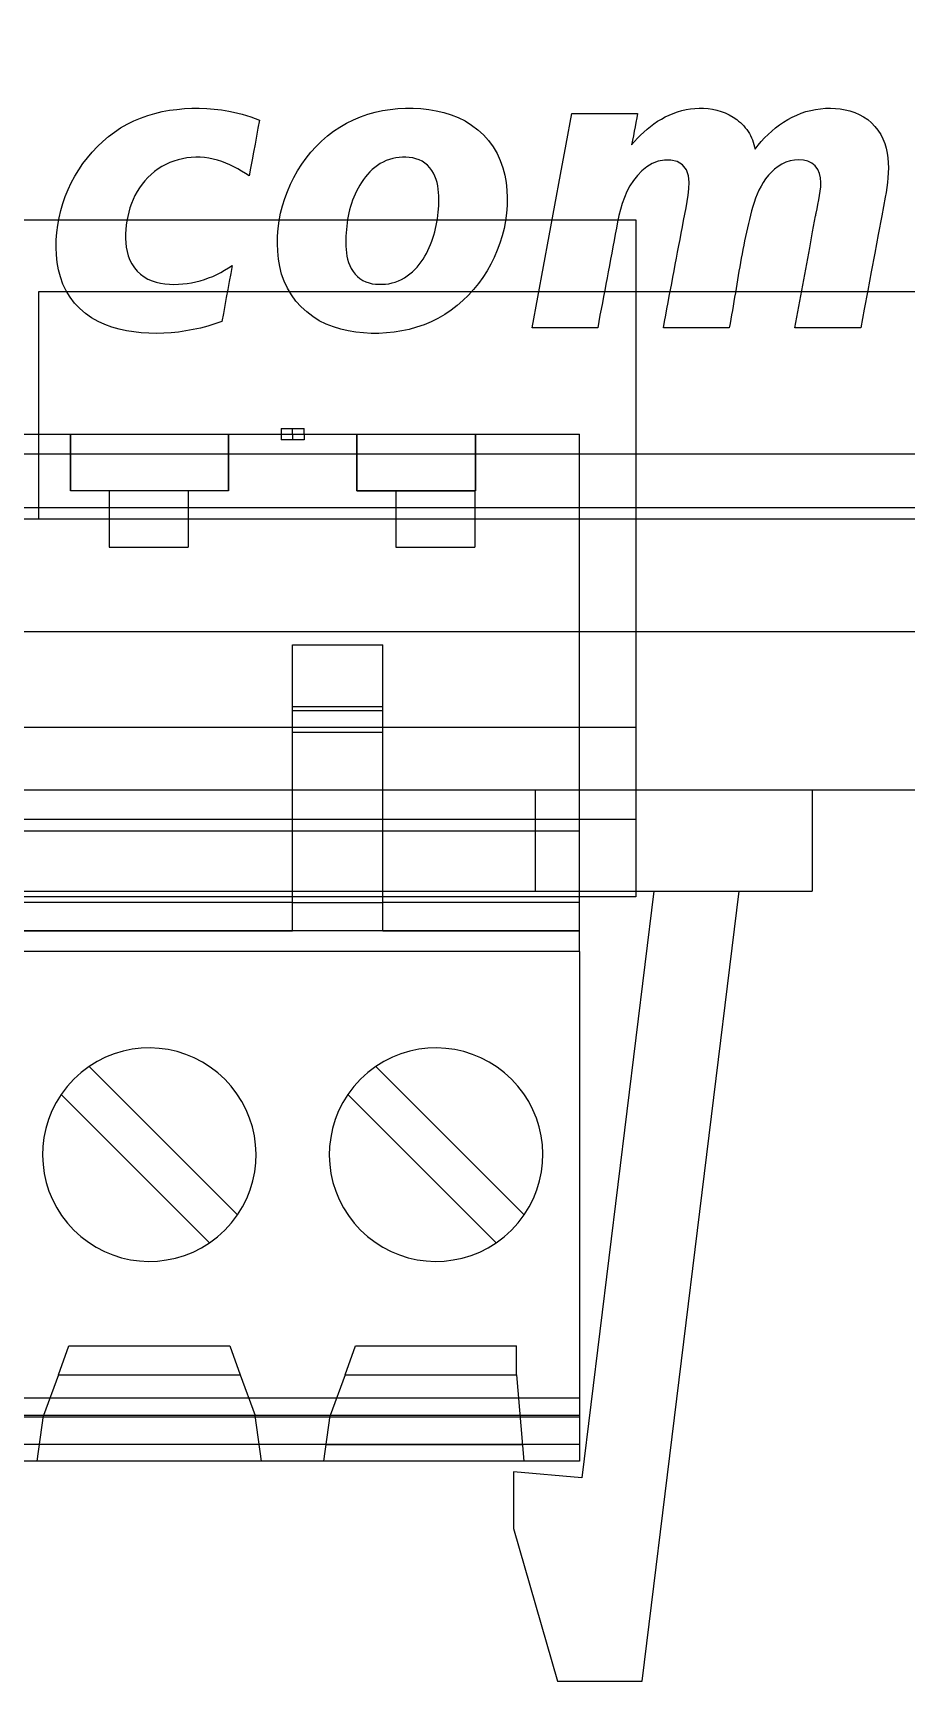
# Model space of a CAD drawing. Header units: millimetres. Extents: x 0 to 4227, y 0 to 2989.
# Drawn here: x 3396.31 to 3406.18, y 1560.55 to 1579.18 of the extents above; entities that cross this region are included whole.
import ezdxf

# ---------------------------------------------------------------- set-up
doc = ezdxf.new("R2010")
doc.units = ezdxf.units.MM
for name, color, linetype in [('MAIN-1', 7, 'Continuous'), ('MAIN-2', 7, 'Continuous'), ('THIET BI', 2, 'Continuous')]:
    doc.layers.add(name, color=color, linetype=linetype)

msp = doc.modelspace()

# ---------------------------------------------------------------- linework, layer by layer
at = {"layer": 'MAIN-1'}
for p, q in [((3397.378, 1578.144), (3397.454, 1578.181)), ((3397.454, 1578.181), (3397.531, 1578.214)), ((3397.531, 1578.214), (3397.611, 1578.243)), ((3397.611, 1578.243), (3397.692, 1578.266)), ((3397.692, 1578.266), (3397.775, 1578.286)), ((3397.775, 1578.286), (3397.857, 1578.301)), ((3397.857, 1578.301), (3397.941, 1578.312)), ((3397.941, 1578.312), (3398.025, 1578.32)), ((3398.025, 1578.32), (3398.109, 1578.325)), ((3398.109, 1578.325), (3398.194, 1578.325)), ((3398.194, 1578.325), (3398.278, 1578.322)), ((3398.278, 1578.322), (3398.362, 1578.316)), ((3398.362, 1578.316), (3398.446, 1578.305)), ((3398.446, 1578.305), (3398.529, 1578.291)), ((3398.529, 1578.291), (3398.579, 1578.281)), ((3398.579, 1578.281), (3398.629, 1578.269)), ((3398.629, 1578.269), (3398.679, 1578.256)), ((3398.679, 1578.256), (3398.728, 1578.241)), ((3398.728, 1578.241), (3398.777, 1578.226)), ((3398.777, 1578.226), (3398.825, 1578.209)), ((3398.825, 1578.209), (3398.873, 1578.19)), ((3398.873, 1578.19), (3398.856, 1578.1)), ((3399.856, 1578.156), (3399.934, 1578.195)), ((3399.934, 1578.195), (3400.014, 1578.228)), ((3400.014, 1578.228), (3400.096, 1578.256)), ((3400.096, 1578.256), (3400.18, 1578.28)), ((3400.18, 1578.28), (3400.265, 1578.298)), ((3400.265, 1578.298), (3400.351, 1578.311)), ((3400.351, 1578.311), (3400.437, 1578.32)), ((3400.437, 1578.32), (3400.524, 1578.325)), ((3400.524, 1578.325), (3400.611, 1578.325)), ((3400.611, 1578.325), (3400.698, 1578.32)), ((3400.698, 1578.32), (3400.785, 1578.311)), ((3400.785, 1578.311), (3400.87, 1578.297)), ((3400.87, 1578.297), (3400.955, 1578.278)), ((3400.955, 1578.278), (3401.039, 1578.252)), ((3401.039, 1578.252), (3401.119, 1578.22)), ((3401.119, 1578.22), (3401.197, 1578.181)), ((3401.197, 1578.181), (3401.27, 1578.135)), ((3402.339, 1577.92), (3402.403, 1578.266)), ((3402.403, 1578.266), (3403.145, 1578.266)), ((3403.126, 1578.165), (3403.116, 1578.114)), ((3403.136, 1578.216), (3403.126, 1578.165)), ((3403.145, 1578.266), (3403.136, 1578.216)), ((3403.33, 1578.149), (3403.371, 1578.177)), ((3403.371, 1578.177), (3403.413, 1578.202)), ((3403.413, 1578.202), (3403.457, 1578.226)), ((3403.457, 1578.226), (3403.502, 1578.248)), ((3403.502, 1578.248), (3403.548, 1578.267)), ((3403.548, 1578.267), (3403.595, 1578.284)), ((3403.595, 1578.284), (3403.643, 1578.298)), ((3403.643, 1578.298), (3403.692, 1578.309)), ((3403.692, 1578.309), (3403.741, 1578.317)), ((3403.741, 1578.317), (3403.791, 1578.322)), ((3403.791, 1578.322), (3403.841, 1578.325)), ((3403.841, 1578.325), (3403.891, 1578.324)), ((3403.891, 1578.324), (3403.941, 1578.32)), ((3403.941, 1578.32), (3403.99, 1578.313)), ((3403.99, 1578.313), (3404.039, 1578.303)), ((3404.039, 1578.303), (3404.087, 1578.289)), ((3404.087, 1578.289), (3404.134, 1578.271)), ((3404.134, 1578.271), (3404.18, 1578.25)), ((3404.18, 1578.25), (3404.223, 1578.225)), ((3404.223, 1578.225), (3404.265, 1578.196)), ((3404.265, 1578.196), (3404.286, 1578.18)), ((3404.286, 1578.18), (3404.306, 1578.162)), ((3404.306, 1578.162), (3404.325, 1578.144)), ((3404.748, 1578.136), (3404.794, 1578.167)), ((3404.794, 1578.167), (3404.842, 1578.196)), ((3404.842, 1578.196), (3404.891, 1578.223)), ((3404.891, 1578.223), (3404.942, 1578.247)), ((3404.942, 1578.247), (3404.994, 1578.268)), ((3404.994, 1578.268), (3405.047, 1578.286)), ((3405.047, 1578.286), (3405.101, 1578.3)), ((3405.101, 1578.3), (3405.155, 1578.311)), ((3405.155, 1578.311), (3405.211, 1578.319)), ((3405.211, 1578.319), (3405.267, 1578.324)), ((3405.267, 1578.324), (3405.323, 1578.325)), ((3405.323, 1578.325), (3405.379, 1578.323)), ((3405.379, 1578.323), (3405.434, 1578.317)), ((3405.434, 1578.317), (3405.489, 1578.308)), ((3405.489, 1578.308), (3405.544, 1578.295)), ((3405.544, 1578.295), (3405.597, 1578.277)), ((3405.597, 1578.277), (3405.649, 1578.255)), ((3405.649, 1578.255), (3405.697, 1578.227)), ((3405.697, 1578.227), (3405.744, 1578.196)), ((3405.744, 1578.196), (3405.786, 1578.16)), ((3397.103, 1577.95), (3397.168, 1578.004)), ((3397.168, 1578.004), (3397.235, 1578.055)), ((3397.235, 1578.055), (3397.305, 1578.102)), ((3397.305, 1578.102), (3397.378, 1578.144)), ((3398.84, 1578.01), (3398.823, 1577.92)), ((3398.856, 1578.1), (3398.84, 1578.01)), ((3399.575, 1577.954), (3399.64, 1578.011)), ((3399.64, 1578.011), (3399.708, 1578.064)), ((3399.708, 1578.064), (3399.78, 1578.112)), ((3399.78, 1578.112), (3399.856, 1578.156)), ((3401.27, 1578.135), (3401.34, 1578.082)), ((3401.34, 1578.082), (3401.404, 1578.023)), ((3401.404, 1578.023), (3401.461, 1577.959)), ((3403.097, 1578.013), (3403.087, 1577.962)), ((3403.107, 1578.064), (3403.097, 1578.013)), ((3403.116, 1578.114), (3403.107, 1578.064)), ((3403.11, 1577.949), (3403.144, 1577.985)), ((3403.144, 1577.985), (3403.178, 1578.021)), ((3403.178, 1578.021), (3403.215, 1578.055)), ((3403.215, 1578.055), (3403.252, 1578.088)), ((3403.252, 1578.088), (3403.291, 1578.119)), ((3403.291, 1578.119), (3403.33, 1578.149)), ((3404.325, 1578.144), (3404.344, 1578.125)), ((3404.344, 1578.125), (3404.361, 1578.105)), ((3404.361, 1578.105), (3404.378, 1578.084)), ((3404.378, 1578.084), (3404.393, 1578.062)), ((3404.393, 1578.062), (3404.407, 1578.04)), ((3404.407, 1578.04), (3404.42, 1578.016)), ((3404.42, 1578.016), (3404.432, 1577.992)), ((3404.432, 1577.992), (3404.442, 1577.967)), ((3404.542, 1577.95), (3404.58, 1577.99)), ((3404.58, 1577.99), (3404.62, 1578.029)), ((3404.62, 1578.029), (3404.661, 1578.067)), ((3404.661, 1578.067), (3404.704, 1578.103)), ((3404.704, 1578.103), (3404.748, 1578.136)), ((3405.786, 1578.16), (3405.825, 1578.12)), ((3405.825, 1578.12), (3405.86, 1578.076)), ((3405.86, 1578.076), (3405.891, 1578.028)), ((3405.891, 1578.028), (3405.916, 1577.979)), ((3405.916, 1577.979), (3405.937, 1577.927)), ((3396.93, 1577.766), (3396.984, 1577.83)), ((3396.984, 1577.83), (3397.042, 1577.892)), ((3397.042, 1577.892), (3397.103, 1577.95)), ((3398.806, 1577.83), (3398.789, 1577.74)), ((3398.823, 1577.92), (3398.806, 1577.83)), ((3399.401, 1577.762), (3399.455, 1577.829)), ((3399.455, 1577.829), (3399.513, 1577.893)), ((3399.513, 1577.893), (3399.575, 1577.954)), ((3401.461, 1577.959), (3401.513, 1577.889)), ((3401.513, 1577.889), (3401.557, 1577.814)), ((3401.557, 1577.814), (3401.594, 1577.735)), ((3402.275, 1577.574), (3402.339, 1577.92)), ((3403.087, 1577.962), (3403.077, 1577.911)), ((3403.077, 1577.911), (3403.11, 1577.949)), ((3404.442, 1577.967), (3404.452, 1577.942)), ((3404.452, 1577.942), (3404.459, 1577.916)), ((3404.459, 1577.916), (3404.466, 1577.89)), ((3404.466, 1577.89), (3404.471, 1577.864)), ((3404.471, 1577.864), (3404.506, 1577.907)), ((3404.506, 1577.907), (3404.542, 1577.95)), ((3405.937, 1577.927), (3405.953, 1577.873)), ((3405.953, 1577.873), (3405.965, 1577.818)), ((3405.965, 1577.818), (3405.973, 1577.763)), ((3396.788, 1577.557), (3396.832, 1577.63)), ((3396.832, 1577.63), (3396.879, 1577.699)), ((3396.879, 1577.699), (3396.93, 1577.766)), ((3397.688, 1577.609), (3397.65, 1577.577)), ((3397.728, 1577.639), (3397.688, 1577.609)), ((3397.771, 1577.666), (3397.728, 1577.639)), ((3397.815, 1577.69), (3397.771, 1577.666)), ((3397.86, 1577.711), (3397.815, 1577.69)), ((3397.907, 1577.728), (3397.86, 1577.711)), ((3397.955, 1577.743), (3397.907, 1577.728)), ((3398.004, 1577.754), (3397.955, 1577.743)), ((3398.053, 1577.763), (3398.004, 1577.754)), ((3398.103, 1577.768), (3398.053, 1577.763)), ((3398.153, 1577.771), (3398.103, 1577.768)), ((3398.203, 1577.77), (3398.153, 1577.771)), ((3398.253, 1577.767), (3398.203, 1577.77)), ((3398.303, 1577.76), (3398.253, 1577.767)), ((3398.352, 1577.751), (3398.303, 1577.76)), ((3398.4, 1577.738), (3398.352, 1577.751)), ((3398.447, 1577.723), (3398.4, 1577.738)), ((3398.494, 1577.705), (3398.447, 1577.723)), ((3398.54, 1577.685), (3398.494, 1577.705)), ((3398.585, 1577.663), (3398.54, 1577.685)), ((3398.629, 1577.639), (3398.585, 1577.663)), ((3398.672, 1577.614), (3398.629, 1577.639)), ((3398.715, 1577.587), (3398.672, 1577.614)), ((3398.773, 1577.649), (3398.756, 1577.559)), ((3398.789, 1577.74), (3398.773, 1577.649)), ((3399.262, 1577.543), (3399.304, 1577.618)), ((3399.304, 1577.618), (3399.351, 1577.691)), ((3399.351, 1577.691), (3399.401, 1577.762)), ((3400.12, 1577.605), (3400.095, 1577.577)), ((3400.147, 1577.631), (3400.12, 1577.605)), ((3400.176, 1577.656), (3400.147, 1577.631)), ((3400.206, 1577.678), (3400.176, 1577.656)), ((3400.238, 1577.699), (3400.206, 1577.678)), ((3400.271, 1577.717), (3400.238, 1577.699)), ((3400.306, 1577.733), (3400.271, 1577.717)), ((3400.341, 1577.746), (3400.306, 1577.733)), ((3400.378, 1577.756), (3400.341, 1577.746)), ((3400.415, 1577.764), (3400.378, 1577.756)), ((3400.453, 1577.769), (3400.415, 1577.764)), ((3400.49, 1577.771), (3400.453, 1577.769)), ((3400.528, 1577.771), (3400.49, 1577.771)), ((3400.566, 1577.768), (3400.528, 1577.771)), ((3400.604, 1577.763), (3400.566, 1577.768)), ((3400.641, 1577.754), (3400.604, 1577.763)), ((3400.677, 1577.741), (3400.641, 1577.754)), ((3400.711, 1577.725), (3400.677, 1577.741)), ((3400.743, 1577.704), (3400.711, 1577.725)), ((3400.772, 1577.68), (3400.743, 1577.704)), ((3400.798, 1577.652), (3400.772, 1577.68)), ((3400.821, 1577.622), (3400.798, 1577.652)), ((3400.84, 1577.59), (3400.821, 1577.622)), ((3401.594, 1577.735), (3401.623, 1577.653)), ((3401.623, 1577.653), (3401.644, 1577.569)), ((3403.193, 1577.619), (3403.143, 1577.566)), ((3403.249, 1577.664), (3403.193, 1577.619)), ((3403.31, 1577.7), (3403.249, 1577.664)), ((3403.376, 1577.726), (3403.31, 1577.7)), ((3403.448, 1577.739), (3403.376, 1577.726)), ((3403.521, 1577.739), (3403.448, 1577.739)), ((3403.591, 1577.722), (3403.521, 1577.739)), ((3403.652, 1577.685), (3403.591, 1577.722)), ((3403.696, 1577.629), (3403.652, 1577.685)), ((3403.72, 1577.562), (3403.696, 1577.629)), ((3404.656, 1577.604), (3404.622, 1577.567)), ((3404.692, 1577.638), (3404.656, 1577.604)), ((3404.732, 1577.668), (3404.692, 1577.638)), ((3404.775, 1577.694), (3404.732, 1577.668)), ((3404.821, 1577.714), (3404.775, 1577.694)), ((3404.869, 1577.729), (3404.821, 1577.714)), ((3404.918, 1577.737), (3404.869, 1577.729)), ((3404.968, 1577.741), (3404.918, 1577.737)), ((3405.018, 1577.738), (3404.968, 1577.741)), ((3405.067, 1577.726), (3405.018, 1577.738)), ((3405.112, 1577.704), (3405.067, 1577.726)), ((3405.15, 1577.672), (3405.112, 1577.704)), ((3405.18, 1577.632), (3405.15, 1577.672)), ((3405.201, 1577.586), (3405.18, 1577.632)), ((3405.973, 1577.763), (3405.977, 1577.707)), ((3405.977, 1577.707), (3405.978, 1577.652)), ((3405.978, 1577.652), (3405.977, 1577.596)), ((3396.712, 1577.407), (3396.748, 1577.483)), ((3396.748, 1577.483), (3396.788, 1577.557)), ((3397.518, 1577.425), (3397.491, 1577.383)), ((3397.548, 1577.466), (3397.518, 1577.425)), ((3397.58, 1577.505), (3397.548, 1577.466)), ((3397.614, 1577.542), (3397.58, 1577.505)), ((3397.65, 1577.577), (3397.614, 1577.542)), ((3398.756, 1577.559), (3398.715, 1577.587)), ((3399.189, 1577.385), (3399.223, 1577.465)), ((3399.223, 1577.465), (3399.262, 1577.543)), ((3399.987, 1577.422), (3399.97, 1577.389)), ((3400.006, 1577.455), (3399.987, 1577.422)), ((3400.026, 1577.487), (3400.006, 1577.455)), ((3400.048, 1577.518), (3400.026, 1577.487)), ((3400.07, 1577.548), (3400.048, 1577.518)), ((3400.095, 1577.577), (3400.07, 1577.548)), ((3400.856, 1577.556), (3400.84, 1577.59)), ((3400.869, 1577.521), (3400.856, 1577.556)), ((3400.879, 1577.485), (3400.869, 1577.521)), ((3400.887, 1577.448), (3400.879, 1577.485)), ((3400.892, 1577.411), (3400.887, 1577.448)), ((3401.644, 1577.569), (3401.659, 1577.484)), ((3401.659, 1577.484), (3401.668, 1577.397)), ((3402.21, 1577.228), (3402.275, 1577.574)), ((3403.058, 1577.447), (3403.024, 1577.383)), ((3403.098, 1577.508), (3403.058, 1577.447)), ((3403.143, 1577.566), (3403.098, 1577.508)), ((3403.728, 1577.489), (3403.72, 1577.562)), ((3403.724, 1577.415), (3403.728, 1577.489)), ((3404.539, 1577.444), (3404.516, 1577.399)), ((3404.564, 1577.486), (3404.539, 1577.444)), ((3404.591, 1577.528), (3404.564, 1577.486)), ((3404.622, 1577.567), (3404.591, 1577.528)), ((3405.212, 1577.537), (3405.201, 1577.586)), ((3405.208, 1577.387), (3405.213, 1577.437)), ((3405.216, 1577.487), (3405.212, 1577.537)), ((3405.213, 1577.437), (3405.216, 1577.487)), ((3405.959, 1577.429), (3405.951, 1577.374)), ((3405.967, 1577.485), (3405.959, 1577.429)), ((3405.973, 1577.54), (3405.967, 1577.485)), ((3405.977, 1577.596), (3405.973, 1577.54)), ((3396.629, 1577.169), (3396.652, 1577.25)), ((3396.652, 1577.25), (3396.68, 1577.329)), ((3396.68, 1577.329), (3396.712, 1577.407)), ((3397.426, 1577.248), (3397.41, 1577.2)), ((3397.445, 1577.294), (3397.426, 1577.248)), ((3397.467, 1577.339), (3397.445, 1577.294)), ((3397.491, 1577.383), (3397.467, 1577.339)), ((3399.133, 1577.222), (3399.159, 1577.304)), ((3399.159, 1577.304), (3399.189, 1577.385)), ((3399.913, 1577.25), (3399.902, 1577.214)), ((3399.926, 1577.285), (3399.913, 1577.25)), ((3399.939, 1577.321), (3399.926, 1577.285)), ((3399.954, 1577.355), (3399.939, 1577.321)), ((3399.97, 1577.389), (3399.954, 1577.355)), ((3400.896, 1577.374), (3400.892, 1577.411)), ((3400.898, 1577.336), (3400.896, 1577.374)), ((3400.899, 1577.299), (3400.898, 1577.336)), ((3400.898, 1577.224), (3400.899, 1577.261)), ((3400.899, 1577.261), (3400.899, 1577.299)), ((3401.668, 1577.397), (3401.671, 1577.311)), ((3401.671, 1577.311), (3401.67, 1577.224)), ((3402.972, 1577.25), (3402.951, 1577.181)), ((3402.996, 1577.317), (3402.972, 1577.25)), ((3403.024, 1577.383), (3402.996, 1577.317)), ((3403.693, 1577.199), (3403.705, 1577.271)), ((3403.705, 1577.271), (3403.716, 1577.343)), ((3403.716, 1577.343), (3403.724, 1577.415)), ((3404.46, 1577.261), (3404.445, 1577.213)), ((3404.477, 1577.308), (3404.46, 1577.261)), ((3404.495, 1577.354), (3404.477, 1577.308)), ((3404.516, 1577.399), (3404.495, 1577.354)), ((3405.172, 1577.189), (3405.182, 1577.238)), ((3405.182, 1577.238), (3405.192, 1577.288)), ((3405.192, 1577.288), (3405.201, 1577.337)), ((3405.201, 1577.337), (3405.208, 1577.387)), ((3405.941, 1577.319), (3405.902, 1577.108)), ((3405.951, 1577.374), (3405.941, 1577.319)), ((3396.594, 1577.003), (3396.609, 1577.086)), ((3396.609, 1577.086), (3396.629, 1577.169)), ((3397.375, 1577.054), (3397.369, 1577.004)), ((3397.385, 1577.103), (3397.375, 1577.054)), ((3397.396, 1577.152), (3397.385, 1577.103)), ((3397.41, 1577.2), (3397.396, 1577.152)), ((3399.084, 1576.967), (3399.096, 1577.053)), ((3399.096, 1577.053), (3399.112, 1577.138)), ((3399.112, 1577.138), (3399.133, 1577.222)), ((3399.869, 1577.067), (3399.863, 1577.03)), ((3399.876, 1577.104), (3399.869, 1577.067)), ((3399.883, 1577.141), (3399.876, 1577.104)), ((3399.892, 1577.178), (3399.883, 1577.141)), ((3399.902, 1577.214), (3399.892, 1577.178)), ((3400.878, 1577.038), (3400.883, 1577.075)), ((3400.883, 1577.075), (3400.888, 1577.112)), ((3400.888, 1577.112), (3400.892, 1577.149)), ((3400.892, 1577.149), (3400.895, 1577.186)), ((3400.895, 1577.186), (3400.898, 1577.224)), ((3401.652, 1577.052), (3401.636, 1576.967)), ((3401.663, 1577.138), (3401.652, 1577.052)), ((3401.67, 1577.224), (3401.663, 1577.138)), ((3402.146, 1576.882), (3402.21, 1577.228)), ((3402.934, 1577.111), (3402.919, 1577.041)), ((3402.951, 1577.181), (3402.934, 1577.111)), ((3403.651, 1576.986), (3403.665, 1577.057)), ((3403.665, 1577.057), (3403.679, 1577.128)), ((3403.679, 1577.128), (3403.693, 1577.199)), ((3404.408, 1577.069), (3404.396, 1577.021)), ((3404.42, 1577.117), (3404.408, 1577.069)), ((3404.432, 1577.166), (3404.42, 1577.117)), ((3404.445, 1577.213), (3404.432, 1577.166)), ((3405.122, 1576.927), (3405.156, 1577.107)), ((3405.156, 1577.107), (3405.157, 1577.112)), ((3405.157, 1577.116), (3405.158, 1577.121)), ((3405.157, 1577.112), (3405.157, 1577.116)), ((3405.158, 1577.121), (3405.159, 1577.126)), ((3405.159, 1577.126), (3405.16, 1577.13)), ((3405.16, 1577.13), (3405.161, 1577.135)), ((3405.161, 1577.135), (3405.162, 1577.139)), ((3405.162, 1577.139), (3405.172, 1577.189)), ((3405.902, 1577.108), (3405.863, 1576.898)), ((3396.578, 1576.836), (3396.584, 1576.92)), ((3396.584, 1576.92), (3396.594, 1577.003)), ((3397.364, 1576.954), (3397.361, 1576.904)), ((3397.361, 1576.904), (3397.361, 1576.854)), ((3397.369, 1577.004), (3397.364, 1576.954)), ((3399.076, 1576.794), (3399.077, 1576.88)), ((3399.077, 1576.88), (3399.084, 1576.967)), ((3399.85, 1576.88), (3399.849, 1576.842)), ((3399.852, 1576.917), (3399.85, 1576.88)), ((3399.855, 1576.955), (3399.852, 1576.917)), ((3399.859, 1576.992), (3399.855, 1576.955)), ((3399.863, 1577.03), (3399.859, 1576.992)), ((3400.833, 1576.856), (3400.844, 1576.892)), ((3400.844, 1576.892), (3400.854, 1576.928)), ((3400.854, 1576.928), (3400.863, 1576.964)), ((3400.863, 1576.964), (3400.871, 1577.001)), ((3400.871, 1577.001), (3400.878, 1577.038)), ((3401.615, 1576.883), (3401.59, 1576.8)), ((3401.636, 1576.967), (3401.615, 1576.883)), ((3402.082, 1576.536), (3402.146, 1576.882)), ((3402.892, 1576.9), (3402.879, 1576.829)), ((3402.905, 1576.97), (3402.892, 1576.9)), ((3402.919, 1577.041), (3402.905, 1576.97)), ((3403.624, 1576.843), (3403.637, 1576.914)), ((3403.637, 1576.914), (3403.651, 1576.986)), ((3404.364, 1576.875), (3404.354, 1576.826)), ((3404.374, 1576.923), (3404.364, 1576.875)), ((3404.385, 1576.972), (3404.374, 1576.923)), ((3404.396, 1577.021), (3404.385, 1576.972)), ((3405.089, 1576.746), (3405.122, 1576.927)), ((3405.863, 1576.898), (3405.824, 1576.687)), ((3396.576, 1576.752), (3396.578, 1576.836)), ((3396.579, 1576.667), (3396.576, 1576.752)), ((3397.361, 1576.854), (3397.364, 1576.804)), ((3397.364, 1576.804), (3397.369, 1576.754)), ((3397.369, 1576.754), (3397.379, 1576.705)), ((3397.379, 1576.705), (3397.392, 1576.656)), ((3399.079, 1576.708), (3399.076, 1576.794)), ((3399.088, 1576.621), (3399.079, 1576.708)), ((3399.849, 1576.842), (3399.849, 1576.804)), ((3399.849, 1576.804), (3399.849, 1576.767)), ((3399.849, 1576.767), (3399.852, 1576.729)), ((3399.852, 1576.729), (3399.855, 1576.691)), ((3399.855, 1576.691), (3399.861, 1576.654)), ((3400.741, 1576.652), (3400.759, 1576.684)), ((3400.759, 1576.684), (3400.776, 1576.717)), ((3400.776, 1576.717), (3400.792, 1576.751)), ((3400.792, 1576.751), (3400.807, 1576.786)), ((3400.807, 1576.786), (3400.821, 1576.821)), ((3400.821, 1576.821), (3400.833, 1576.856)), ((3401.56, 1576.719), (3401.526, 1576.639)), ((3401.59, 1576.8), (3401.56, 1576.719)), ((3402.853, 1576.688), (3402.839, 1576.618)), ((3402.866, 1576.759), (3402.853, 1576.688)), ((3402.879, 1576.829), (3402.866, 1576.759)), ((3403.583, 1576.629), (3403.597, 1576.7)), ((3403.597, 1576.7), (3403.61, 1576.772)), ((3403.61, 1576.772), (3403.624, 1576.843)), ((3404.325, 1576.679), (3404.316, 1576.63)), ((3404.334, 1576.728), (3404.325, 1576.679)), ((3404.344, 1576.777), (3404.334, 1576.728)), ((3404.354, 1576.826), (3404.344, 1576.777)), ((3405.056, 1576.566), (3405.089, 1576.746)), ((3405.824, 1576.687), (3405.785, 1576.476)), ((3396.588, 1576.583), (3396.579, 1576.667)), ((3396.603, 1576.499), (3396.588, 1576.583)), ((3396.624, 1576.418), (3396.603, 1576.499)), ((3397.392, 1576.656), (3397.41, 1576.609)), ((3397.41, 1576.609), (3397.433, 1576.565)), ((3397.433, 1576.565), (3397.461, 1576.523)), ((3397.461, 1576.523), (3397.493, 1576.485)), ((3398.436, 1576.469), (3398.48, 1576.494)), ((3398.48, 1576.494), (3398.522, 1576.52)), ((3398.522, 1576.52), (3398.564, 1576.548)), ((3398.564, 1576.548), (3398.548, 1576.458)), ((3399.102, 1576.535), (3399.088, 1576.621)), ((3399.124, 1576.451), (3399.102, 1576.535)), ((3399.861, 1576.654), (3399.869, 1576.618)), ((3399.869, 1576.618), (3399.88, 1576.582)), ((3399.88, 1576.582), (3399.893, 1576.546)), ((3399.893, 1576.546), (3399.91, 1576.512)), ((3399.91, 1576.512), (3399.93, 1576.48)), ((3400.601, 1576.476), (3400.627, 1576.502)), ((3400.627, 1576.502), (3400.653, 1576.53)), ((3400.653, 1576.53), (3400.677, 1576.559)), ((3400.677, 1576.559), (3400.7, 1576.589)), ((3400.7, 1576.589), (3400.721, 1576.62)), ((3400.721, 1576.62), (3400.741, 1576.652)), ((3401.444, 1576.486), (3401.397, 1576.413)), ((3401.487, 1576.562), (3401.444, 1576.486)), ((3401.526, 1576.639), (3401.487, 1576.562)), ((3402.018, 1576.19), (3402.082, 1576.536)), ((3402.826, 1576.548), (3402.813, 1576.477)), ((3402.839, 1576.618), (3402.826, 1576.548)), ((3403.543, 1576.415), (3403.557, 1576.486)), ((3403.557, 1576.486), (3403.57, 1576.558)), ((3403.57, 1576.558), (3403.583, 1576.629)), ((3404.299, 1576.532), (3404.29, 1576.483)), ((3404.307, 1576.581), (3404.299, 1576.532)), ((3404.316, 1576.63), (3404.307, 1576.581)), ((3405.022, 1576.385), (3405.056, 1576.566)), ((3396.653, 1576.338), (3396.624, 1576.418)), ((3396.69, 1576.262), (3396.653, 1576.338)), ((3397.493, 1576.485), (3397.53, 1576.45)), ((3397.53, 1576.45), (3397.571, 1576.42)), ((3397.571, 1576.42), (3397.614, 1576.395)), ((3397.614, 1576.395), (3397.66, 1576.375)), ((3397.66, 1576.375), (3397.708, 1576.359)), ((3397.708, 1576.359), (3397.757, 1576.348)), ((3397.757, 1576.348), (3397.806, 1576.34)), ((3397.806, 1576.34), (3397.856, 1576.336)), ((3397.856, 1576.336), (3397.906, 1576.334)), ((3397.906, 1576.334), (3397.957, 1576.335)), ((3397.957, 1576.335), (3398.007, 1576.339)), ((3398.007, 1576.339), (3398.057, 1576.345)), ((3398.057, 1576.345), (3398.106, 1576.353)), ((3398.106, 1576.353), (3398.155, 1576.363)), ((3398.155, 1576.363), (3398.204, 1576.376)), ((3398.204, 1576.376), (3398.252, 1576.39)), ((3398.252, 1576.39), (3398.299, 1576.407)), ((3398.299, 1576.407), (3398.345, 1576.425)), ((3398.345, 1576.425), (3398.391, 1576.446)), ((3398.391, 1576.446), (3398.436, 1576.469)), ((3398.531, 1576.367), (3398.515, 1576.277)), ((3398.548, 1576.458), (3398.531, 1576.367)), ((3399.153, 1576.37), (3399.124, 1576.451)), ((3399.19, 1576.291), (3399.153, 1576.37)), ((3399.93, 1576.48), (3399.953, 1576.45)), ((3399.953, 1576.45), (3399.979, 1576.423)), ((3399.979, 1576.423), (3400.008, 1576.399)), ((3400.008, 1576.399), (3400.04, 1576.379)), ((3400.04, 1576.379), (3400.075, 1576.363)), ((3400.075, 1576.363), (3400.111, 1576.351)), ((3400.111, 1576.351), (3400.147, 1576.342)), ((3400.147, 1576.342), (3400.185, 1576.337)), ((3400.185, 1576.337), (3400.222, 1576.335)), ((3400.222, 1576.335), (3400.26, 1576.335)), ((3400.26, 1576.335), (3400.298, 1576.337)), ((3400.298, 1576.337), (3400.335, 1576.342)), ((3400.335, 1576.342), (3400.372, 1576.35)), ((3400.372, 1576.35), (3400.408, 1576.361)), ((3400.408, 1576.361), (3400.444, 1576.374)), ((3400.444, 1576.374), (3400.478, 1576.39)), ((3400.478, 1576.39), (3400.511, 1576.408)), ((3400.511, 1576.408), (3400.542, 1576.429)), ((3400.542, 1576.429), (3400.572, 1576.452)), ((3400.572, 1576.452), (3400.601, 1576.476)), ((3401.347, 1576.343), (3401.292, 1576.276)), ((3401.397, 1576.413), (3401.347, 1576.343)), ((3402.787, 1576.337), (3402.773, 1576.266)), ((3402.8, 1576.407), (3402.787, 1576.337)), ((3402.813, 1576.477), (3402.8, 1576.407)), ((3403.516, 1576.272), (3403.53, 1576.344)), ((3403.53, 1576.344), (3403.543, 1576.415)), ((3404.265, 1576.335), (3404.257, 1576.286)), ((3404.273, 1576.385), (3404.265, 1576.335)), ((3404.282, 1576.434), (3404.273, 1576.385)), ((3404.29, 1576.483), (3404.282, 1576.434)), ((3404.989, 1576.205), (3405.022, 1576.385)), ((3405.785, 1576.476), (3405.745, 1576.265)), ((3396.734, 1576.189), (3396.69, 1576.262)), ((3396.785, 1576.123), (3396.734, 1576.189)), ((3396.844, 1576.061), (3396.785, 1576.123)), ((3398.499, 1576.186), (3398.483, 1576.096)), ((3398.515, 1576.277), (3398.499, 1576.186)), ((3399.234, 1576.216), (3399.19, 1576.291)), ((3399.285, 1576.146), (3399.234, 1576.216)), ((3399.343, 1576.082), (3399.285, 1576.146)), ((3401.172, 1576.151), (3401.107, 1576.094)), ((3401.234, 1576.212), (3401.172, 1576.151)), ((3401.292, 1576.276), (3401.234, 1576.212)), ((3401.954, 1575.844), (3402.018, 1576.19)), ((3402.747, 1576.125), (3402.734, 1576.055)), ((3402.76, 1576.196), (3402.747, 1576.125)), ((3402.773, 1576.266), (3402.76, 1576.196)), ((3403.476, 1576.058), (3403.49, 1576.129)), ((3403.49, 1576.129), (3403.503, 1576.201)), ((3403.503, 1576.201), (3403.516, 1576.272)), ((3404.232, 1576.139), (3404.224, 1576.089)), ((3404.24, 1576.188), (3404.232, 1576.139)), ((3404.249, 1576.237), (3404.24, 1576.188)), ((3404.257, 1576.286), (3404.249, 1576.237)), ((3404.956, 1576.024), (3404.989, 1576.205)), ((3405.745, 1576.265), (3405.706, 1576.055)), ((3396.908, 1576.006), (3396.844, 1576.061)), ((3396.977, 1575.958), (3396.908, 1576.006)), ((3397.05, 1575.916), (3396.977, 1575.958)), ((3398.466, 1576.005), (3398.45, 1575.915)), ((3398.483, 1576.096), (3398.466, 1576.005)), ((3399.407, 1576.023), (3399.343, 1576.082)), ((3399.476, 1575.97), (3399.407, 1576.023)), ((3399.549, 1575.924), (3399.476, 1575.97)), ((3400.89, 1575.949), (3400.812, 1575.911)), ((3400.966, 1575.993), (3400.89, 1575.949)), ((3401.038, 1576.041), (3400.966, 1575.993)), ((3401.107, 1576.094), (3401.038, 1576.041)), ((3402.72, 1575.985), (3402.707, 1575.914)), ((3402.734, 1576.055), (3402.72, 1575.985)), ((3403.45, 1575.915), (3403.463, 1575.987)), ((3403.463, 1575.987), (3403.476, 1576.058)), ((3404.198, 1575.942), (3404.189, 1575.893)), ((3404.207, 1575.991), (3404.198, 1575.942)), ((3404.215, 1576.04), (3404.207, 1575.991)), ((3404.224, 1576.089), (3404.215, 1576.04)), ((3404.922, 1575.844), (3404.956, 1576.024)), ((3405.706, 1576.055), (3405.667, 1575.844)), ((3397.127, 1575.881), (3397.05, 1575.916)), ((3397.207, 1575.851), (3397.127, 1575.881)), ((3397.288, 1575.828), (3397.207, 1575.851)), ((3397.371, 1575.81), (3397.288, 1575.828)), ((3397.454, 1575.797), (3397.371, 1575.81)), ((3397.538, 1575.787), (3397.454, 1575.797)), ((3397.623, 1575.782), (3397.538, 1575.787)), ((3397.708, 1575.781), (3397.623, 1575.782)), ((3397.792, 1575.783), (3397.708, 1575.781)), ((3397.876, 1575.788), (3397.792, 1575.783)), ((3397.96, 1575.796), (3397.876, 1575.788)), ((3398.043, 1575.808), (3397.96, 1575.796)), ((3398.126, 1575.823), (3398.043, 1575.808)), ((3398.209, 1575.841), (3398.126, 1575.823)), ((3398.29, 1575.863), (3398.209, 1575.841)), ((3398.371, 1575.887), (3398.29, 1575.863)), ((3398.45, 1575.915), (3398.371, 1575.887)), ((3399.627, 1575.885), (3399.549, 1575.924)), ((3399.708, 1575.853), (3399.627, 1575.885)), ((3399.791, 1575.827), (3399.708, 1575.853)), ((3399.876, 1575.808), (3399.791, 1575.827)), ((3399.961, 1575.794), (3399.876, 1575.808)), ((3400.048, 1575.785), (3399.961, 1575.794)), ((3400.135, 1575.781), (3400.048, 1575.785)), ((3400.222, 1575.781), (3400.135, 1575.781)), ((3400.309, 1575.786), (3400.222, 1575.781)), ((3400.395, 1575.795), (3400.309, 1575.786)), ((3400.481, 1575.808), (3400.395, 1575.795)), ((3400.566, 1575.826), (3400.481, 1575.808)), ((3400.649, 1575.85), (3400.566, 1575.826)), ((3400.732, 1575.878), (3400.649, 1575.85)), ((3400.812, 1575.911), (3400.732, 1575.878)), ((3402.694, 1575.844), (3401.954, 1575.844)), ((3402.707, 1575.914), (3402.694, 1575.844)), ((3403.436, 1575.844), (3403.45, 1575.915)), ((3404.18, 1575.844), (3403.436, 1575.844)), ((3404.189, 1575.893), (3404.18, 1575.844)), ((3405.667, 1575.844), (3404.922, 1575.844)), ((3412.403, 1574.414), (3386.294, 1574.414)), ((3385.692, 1573.812), (3472.392, 1573.812)), ((3382.736, 1570.624), (3475.579, 1570.624)), ((3401.99, 1569.477), (3401.99, 1570.624)), ((3405.117, 1570.624), (3405.117, 1570.597)), ((3405.117, 1570.597), (3405.117, 1570.569)), ((3405.117, 1570.569), (3405.117, 1570.542)), ((3405.117, 1570.542), (3405.117, 1570.514)), ((3405.117, 1570.514), (3405.117, 1570.487)), ((3405.117, 1570.487), (3405.117, 1570.459)), ((3405.117, 1570.459), (3405.117, 1570.432)), ((3405.117, 1570.432), (3405.117, 1570.405)), ((3405.117, 1570.405), (3405.117, 1570.377)), ((3405.117, 1570.377), (3405.117, 1570.35)), ((3405.117, 1570.35), (3405.117, 1570.323)), ((3405.117, 1570.323), (3405.117, 1570.296)), ((3405.117, 1570.296), (3405.117, 1570.268)), ((3405.117, 1570.268), (3405.117, 1570.241)), ((3405.117, 1570.241), (3405.117, 1570.214)), ((3405.117, 1570.214), (3405.117, 1570.187)), ((3405.117, 1570.187), (3405.117, 1570.16)), ((3405.117, 1570.16), (3405.117, 1570.133)), ((3405.117, 1570.133), (3405.117, 1570.106)), ((3405.117, 1570.106), (3405.117, 1570.079)), ((3405.117, 1570.079), (3405.117, 1570.052)), ((3405.117, 1570.052), (3405.117, 1570.025)), ((3405.117, 1570.025), (3405.117, 1569.999)), ((3405.117, 1569.999), (3405.117, 1569.972)), ((3405.117, 1569.972), (3405.117, 1569.945)), ((3405.117, 1569.945), (3405.117, 1569.919)), ((3405.117, 1569.919), (3405.117, 1569.892)), ((3405.117, 1569.892), (3405.117, 1569.866)), ((3405.117, 1569.866), (3405.117, 1569.839)), ((3405.117, 1569.839), (3405.117, 1569.813)), ((3405.117, 1569.813), (3405.117, 1569.787)), ((3405.117, 1569.787), (3405.117, 1569.762)), ((3405.117, 1569.762), (3405.117, 1569.736)), ((3405.117, 1569.736), (3405.117, 1569.711)), ((3405.117, 1569.711), (3405.117, 1569.686)), ((3405.117, 1569.686), (3405.117, 1569.662)), ((3405.117, 1569.662), (3405.117, 1569.637)), ((3405.117, 1569.637), (3405.117, 1569.613)), ((3405.117, 1569.613), (3405.117, 1569.589)), ((3403.124, 1569.413), (3382.418, 1569.413)), ((3383.566, 1569.477), (3401.99, 1569.477)), ((3401.99, 1569.477), (3405.117, 1569.477)), ((3402.487, 1568.795), (3402.487, 1569.413)), ((3403.328, 1569.477), (3402.514, 1562.847)), ((3403.124, 1569.477), (3403.124, 1569.413)), ((3403.196, 1560.552), (3404.292, 1569.477)), ((3405.117, 1569.589), (3405.117, 1569.566)), ((3405.117, 1569.566), (3405.117, 1569.545)), ((3405.117, 1569.545), (3405.117, 1569.526)), ((3405.117, 1569.526), (3405.117, 1569.51)), ((3405.117, 1569.51), (3405.117, 1569.496)), ((3405.117, 1569.496), (3405.117, 1569.486)), ((3405.117, 1569.486), (3405.117, 1569.479)), ((3405.117, 1569.479), (3405.117, 1569.477)), ((3402.487, 1568.795), (3383.056, 1568.795)), ((3402.487, 1568.795), (3402.487, 1563.038)), ((3402.487, 1563.038), (3383.056, 1563.038)), ((3401.742, 1562.914), (3401.742, 1562.277)), ((3402.514, 1562.847), (3401.742, 1562.914)), ((3401.742, 1562.277), (3402.24, 1560.552)), ((3402.24, 1560.552), (3403.196, 1560.552))]:
    msp.add_line(p, q, dxfattribs=at)
at = {"layer": 'MAIN-2'}
for p, q in [((3398.529, 1578.291), (3398.529, 1578.291)), ((3398.873, 1578.19), (3398.873, 1578.19)), ((3399.934, 1578.195), (3399.934, 1578.195)), ((3402.403, 1578.266), (3402.403, 1578.266)), ((3403.145, 1578.266), (3403.145, 1578.266)), ((3404.265, 1578.196), (3404.265, 1578.196)), ((3403.077, 1577.911), (3403.077, 1577.911)), ((3404.471, 1577.864), (3404.471, 1577.864)), ((3400.798, 1577.652), (3400.798, 1577.652)), ((3398.756, 1577.559), (3398.756, 1577.559)), ((3405.941, 1577.319), (3405.941, 1577.319)), ((3382.418, 1577.063), (3403.124, 1577.063)), ((3403.124, 1577.063), (3403.124, 1577.063)), ((3403.124, 1577.063), (3403.124, 1571.325)), ((3405.156, 1577.107), (3405.156, 1577.107)), ((3405.162, 1577.139), (3405.162, 1577.139)), ((3399.849, 1576.804), (3399.849, 1576.804)), ((3398.564, 1576.548), (3398.564, 1576.548)), ((3396.379, 1576.25), (3396.379, 1576.25)), ((3416.393, 1576.25), (3396.379, 1576.25)), ((3396.379, 1576.25), (3396.379, 1573.684)), ((3398.45, 1575.915), (3398.45, 1575.915)), ((3400.812, 1575.911), (3400.812, 1575.911)), ((3401.954, 1575.844), (3401.954, 1575.844)), ((3402.694, 1575.844), (3402.694, 1575.844)), ((3403.436, 1575.844), (3403.436, 1575.844)), ((3404.18, 1575.844), (3404.18, 1575.844)), ((3404.922, 1575.844), (3404.922, 1575.844)), ((3405.667, 1575.844), (3405.667, 1575.844)), ((3383.056, 1574.64), (3402.487, 1574.64)), ((3383.056, 1574.64), (3402.487, 1574.64)), ((3396.737, 1574.003), (3396.737, 1574.64)), ((3396.737, 1574.64), (3396.737, 1574.003)), ((3398.522, 1574.003), (3398.522, 1574.64)), ((3398.522, 1574.64), (3398.522, 1574.003)), ((3399.12, 1574.704), (3399.377, 1574.704)), ((3399.12, 1574.704), (3399.12, 1574.64)), ((3399.12, 1574.64), (3399.12, 1574.577)), ((3399.248, 1574.64), (3399.248, 1574.704)), ((3399.248, 1574.64), (3399.248, 1574.577)), ((3399.377, 1574.64), (3399.377, 1574.704)), ((3399.377, 1574.64), (3399.377, 1574.577)), ((3399.975, 1574.003), (3399.975, 1574.64)), ((3399.975, 1574.64), (3399.975, 1574.003)), ((3401.314, 1574.64), (3401.314, 1574.003)), ((3401.314, 1574.64), (3401.314, 1574.64)), ((3401.314, 1574.003), (3401.314, 1574.64)), ((3401.314, 1574.64), (3401.314, 1574.64)), ((3402.487, 1574.64), (3402.487, 1574.64)), ((3402.487, 1569.413), (3402.487, 1574.64)), ((3402.487, 1569.413), (3402.487, 1574.64)), ((3402.487, 1574.64), (3402.487, 1574.64)), ((3399.248, 1574.577), (3399.12, 1574.577)), ((3399.377, 1574.577), (3399.248, 1574.577)), ((3397.629, 1574.003), (3396.737, 1574.003)), ((3397.629, 1574.003), (3396.737, 1574.003)), ((3397.177, 1574.003), (3397.177, 1573.365)), ((3398.522, 1574.003), (3397.629, 1574.003)), ((3398.522, 1574.003), (3397.629, 1574.003)), ((3398.069, 1574.003), (3398.069, 1573.365)), ((3400.868, 1574.003), (3399.975, 1574.003)), ((3399.975, 1574.003), (3400.868, 1574.003)), ((3400.415, 1574.003), (3400.415, 1573.365)), ((3401.314, 1574.003), (3400.868, 1574.003)), ((3400.868, 1574.003), (3401.314, 1574.003)), ((3401.308, 1574.003), (3401.308, 1573.365)), ((3401.314, 1574.003), (3401.314, 1574.003)), ((3401.314, 1574.003), (3401.314, 1574.003)), ((3375.173, 1573.684), (3475.579, 1573.684)), ((3396.379, 1573.684), (3396.379, 1573.684)), ((3397.177, 1573.365), (3397.623, 1573.365)), ((3397.623, 1573.365), (3398.069, 1573.365)), ((3400.415, 1573.365), (3400.861, 1573.365)), ((3400.861, 1573.365), (3401.308, 1573.365)), ((3399.248, 1571.563), (3399.248, 1572.261)), ((3399.248, 1572.261), (3400.268, 1572.261)), ((3400.268, 1571.563), (3400.268, 1572.261)), ((3399.248, 1571.275), (3399.248, 1571.563)), ((3399.248, 1571.563), (3400.268, 1571.563)), ((3400.268, 1571.516), (3399.248, 1571.516)), ((3400.268, 1571.275), (3400.268, 1571.563)), ((3403.124, 1571.325), (3382.418, 1571.325)), ((3399.248, 1569.349), (3399.248, 1571.275)), ((3399.248, 1571.275), (3400.268, 1571.275)), ((3400.268, 1569.349), (3400.268, 1571.275)), ((3403.124, 1571.325), (3403.124, 1570.289)), ((3403.124, 1571.325), (3403.124, 1571.325)), ((3405.117, 1570.624), (3405.117, 1570.624)), ((3403.124, 1570.289), (3382.418, 1570.289)), ((3402.487, 1570.154), (3383.056, 1570.154)), ((3403.124, 1570.289), (3403.124, 1569.477)), ((3402.487, 1569.413), (3402.487, 1569.413)), ((3403.124, 1569.477), (3403.124, 1569.477)), ((3403.124, 1569.477), (3403.124, 1569.477)), ((3403.124, 1569.413), (3403.124, 1569.413)), ((3403.328, 1569.477), (3403.328, 1569.477)), ((3404.292, 1569.477), (3404.292, 1569.477)), ((3405.117, 1569.477), (3405.117, 1569.477)), ((3399.248, 1569.349), (3386.294, 1569.349)), ((3399.248, 1569.349), (3399.248, 1569.349)), ((3399.248, 1569.349), (3400.268, 1569.349)), ((3399.248, 1569.03), (3399.248, 1569.349)), ((3400.268, 1569.349), (3400.268, 1569.349)), ((3402.487, 1569.349), (3400.268, 1569.349)), ((3400.268, 1569.03), (3400.268, 1569.349)), ((3402.487, 1569.031), (3383.056, 1569.031)), ((3386.294, 1569.03), (3399.248, 1569.03)), ((3399.248, 1569.03), (3399.248, 1569.03)), ((3400.268, 1569.03), (3399.248, 1569.03)), ((3400.268, 1569.03), (3400.268, 1569.03)), ((3400.268, 1569.03), (3402.487, 1569.03)), ((3402.487, 1569.03), (3402.487, 1569.03)), ((3402.487, 1568.795), (3402.487, 1568.795)), ((3402.487, 1568.795), (3402.487, 1568.795)), ((3396.949, 1567.495), (3396.949, 1567.495)), ((3398.625, 1565.819), (3396.949, 1567.495)), ((3400.188, 1567.495), (3400.188, 1567.495)), ((3401.863, 1565.819), (3400.188, 1567.495)), ((3396.633, 1567.18), (3396.633, 1567.18)), ((3398.309, 1565.504), (3396.633, 1567.18)), ((3399.872, 1567.18), (3399.872, 1567.18)), ((3401.548, 1565.504), (3399.872, 1567.18)), ((3398.625, 1565.819), (3398.625, 1565.819)), ((3401.863, 1565.819), (3401.863, 1565.819)), ((3398.309, 1565.504), (3398.309, 1565.504)), ((3401.548, 1565.504), (3401.548, 1565.504)), ((3396.602, 1564.013), (3396.721, 1564.338)), ((3396.721, 1564.338), (3396.721, 1564.338)), ((3396.721, 1564.338), (3398.538, 1564.338)), ((3398.538, 1564.338), (3398.656, 1564.013)), ((3398.538, 1564.338), (3398.538, 1564.338)), ((3399.841, 1564.013), (3399.959, 1564.338)), ((3399.959, 1564.338), (3399.959, 1564.338)), ((3399.959, 1564.338), (3401.776, 1564.338)), ((3401.776, 1564.338), (3401.776, 1564.338)), ((3401.776, 1564.013), (3401.776, 1564.338)), ((3396.602, 1564.013), (3396.434, 1563.552)), ((3396.602, 1564.013), (3398.656, 1564.013)), ((3396.602, 1564.013), (3398.656, 1564.013)), ((3398.656, 1564.013), (3398.824, 1563.552)), ((3399.841, 1564.013), (3399.673, 1563.552)), ((3399.841, 1564.013), (3401.776, 1564.013)), ((3399.841, 1564.013), (3401.776, 1564.013)), ((3401.776, 1564.013), (3401.776, 1564.013)), ((3401.776, 1564.013), (3401.861, 1563.038)), ((3383.056, 1563.752), (3402.487, 1563.752)), ((3383.056, 1563.556), (3402.487, 1563.556)), ((3402.487, 1563.535), (3383.056, 1563.535)), ((3396.362, 1563.038), (3396.434, 1563.552)), ((3396.434, 1563.552), (3396.434, 1563.552)), ((3398.824, 1563.552), (3398.824, 1563.552)), ((3398.896, 1563.038), (3398.824, 1563.552)), ((3399.601, 1563.038), (3399.673, 1563.552)), ((3399.673, 1563.552), (3399.673, 1563.552)), ((3383.056, 1563.229), (3402.487, 1563.229)), ((3398.87, 1563.226), (3396.389, 1563.226)), ((3399.627, 1563.226), (3401.845, 1563.226)), ((3396.362, 1563.038), (3396.362, 1563.038)), ((3398.896, 1563.038), (3398.896, 1563.038)), ((3399.601, 1563.038), (3399.601, 1563.038)), ((3401.742, 1562.914), (3401.742, 1562.914)), ((3401.861, 1563.038), (3401.861, 1563.038)), ((3402.487, 1563.038), (3402.487, 1563.038)), ((3402.514, 1562.847), (3402.514, 1562.847)), ((3401.742, 1562.277), (3401.742, 1562.277)), ((3402.24, 1560.552), (3402.24, 1560.552)), ((3403.196, 1560.552), (3403.196, 1560.552))]:
    msp.add_line(p, q, dxfattribs=at)
for centre, start, end in [((3397.629, 1566.5), 45, 124.3365), ((3400.868, 1566.5), 45, 124.3365), ((3397.629, 1566.5), 124.3365, 145.6635), ((3400.868, 1566.5), 124.3365, 145.6635), ((3397.629, 1566.5), 145.6635, 225), ((3397.629, 1566.5), 325.6634, 45), ((3400.868, 1566.5), 145.6635, 225), ((3400.868, 1566.5), 325.6634, 45), ((3397.629, 1566.5), 304.3365, 325.6634), ((3400.868, 1566.5), 304.3365, 325.6634), ((3397.629, 1566.5), 225, 304.3365), ((3400.868, 1566.5), 225, 304.3365)]:
    msp.add_arc(centre, 1.206, start, end, dxfattribs=at)
at = {"layer": 'THIET BI', "color": 1, "linetype": 'Continuous', "ltscale": 0.5}
msp.add_lwpolyline([(3384.417, 1638.709), (3476.854, 1638.709), (3476.854, 1572.409), (3384.417, 1572.409)], close=True, dxfattribs=at)

doc.saveas('drawing.dxf')
